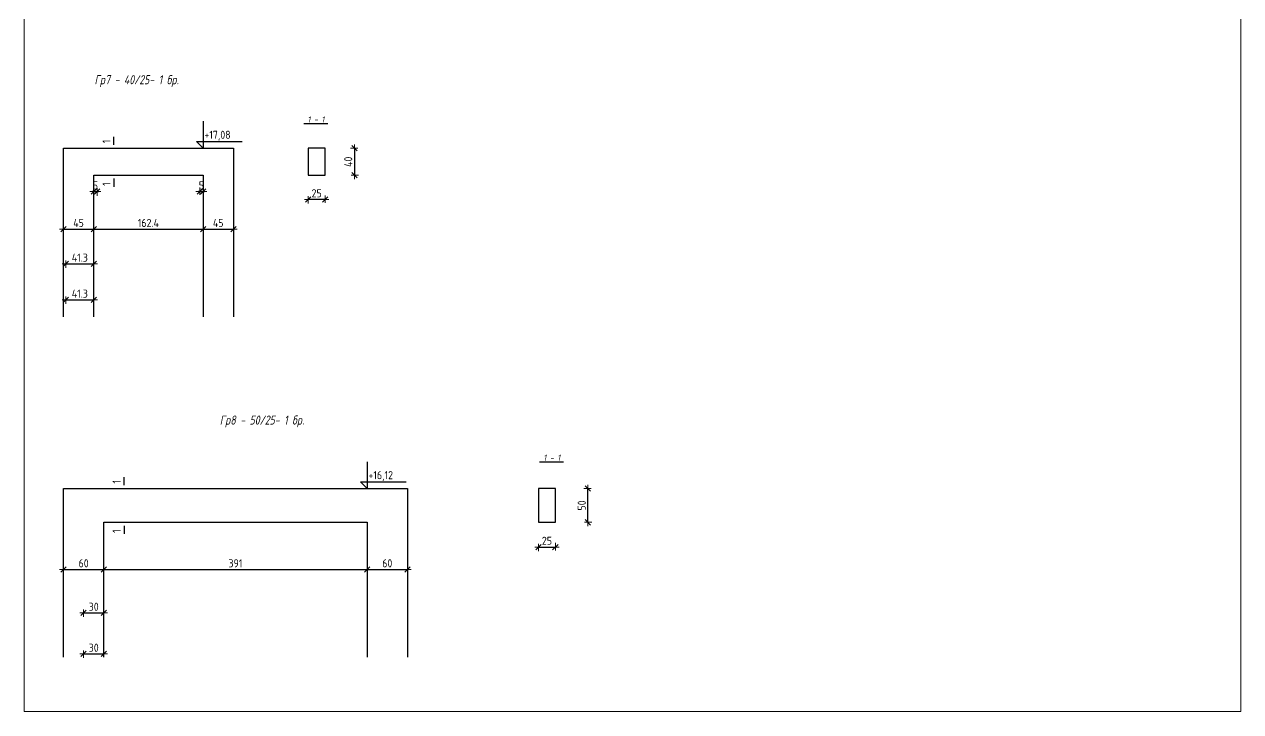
# Model space of a CAD drawing. Header units: centimetres. Extents: x -7166 to 3166, y -7595 to 8142.
# Drawn here: x -7166 to -5359, y -6108 to -5088 of the extents above; entities that cross this region are included whole.
import ezdxf
from ezdxf.enums import TextEntityAlignment as Align

# ---------------------------------------------------------------- set-up
doc = ezdxf.new("R2010")
doc.units = ezdxf.units.CM
doc.layers.add('1K_arm_koti', color=5, linetype='Continuous', lineweight=15)
doc.layers.add('1K_koti_van6ni', color=241, linetype='Continuous', lineweight=13)
for name, color, linetype in [('GRE', 3, 'Continuous'), ('GRETXT', 6, 'Continuous'), ('KTX', 1, 'Continuous'), ('KTXTXT', 4, 'Continuous'), ('RAZ', 3, 'Continuous')]:
    doc.layers.add(name, color=color, linetype=linetype)
doc.styles.add('DIM', font='romans.shx', dxfattribs={"width": 0.85})
doc.styles.add('SWETLI', font='simplex.shx', dxfattribs={"width": 0.75, "oblique": 12})
doc.dimstyles.new('RAZR1', dxfattribs={"dimtxt": 12, "dimasz": 1, "dimexe": 0.3, "dimexo": 0, "dimgap": 0, "dimtad": 0, "dimrnd": 0.1, "dimzin": 14, "dimdsep": 46, "dimtxsty": 'DIM', "dimblk": 'DIM2', "dimcen": 0.09, "dimse1": 1, "dimse2": 1, "dimclrd": 256, "dimclre": 256, "dimclrt": 41, "dimazin": 0, "dimtfac": 2.307692, "dimtix": 1, "dimtmove": 2, "dimatfit": 3, "dimldrblk": 'DIM2', "dimfxl": 0, "dimtvp": 0.769231, "dimtolj": 1, "dimtzin": 14, "dimarcsym": 0})

# ---------------------------------------------------------------- blocks, each defined once
blk = doc.blocks.new('DIM2')
for p, q in [((-5.7, 0), (5.7, 0)), ((4, 4), (-4, -4)), ((0, -5), (0, 6))]:
    blk.add_line(p, q)
blk = doc.blocks.new('*D564')
at = {"layer": '1K_koti_van6ni', "lineweight": -2}
blk.add_line((-7106.5, -5392.3), (-7063.5, -5392.3), dxfattribs=at)
at = {"layer": 'Defpoints', "color": 0}
for p in [(-7107.5, -5272.3), (-7062.5, -5392.3), (-7062.5, -5522.3)]:
    blk.add_point(p, dxfattribs=at)
at = {"layer": '1K_koti_van6ni', "lineweight": -2, "rotation": 180}
blk.add_blockref('DIM2', (-7107.5, -5392.3), dxfattribs=at)
at = {"layer": '1K_koti_van6ni', "lineweight": -2}
blk.add_blockref('DIM2', (-7062.5, -5392.3), dxfattribs=at)
at = {"layer": '1K_koti_van6ni', "color": 41, "insert": (-7085, -5383), "char_height": 12, "attachment_point": 5, "style": 'DIM'}
blk.add_mtext('\\A1;45', dxfattribs=at)
blk = doc.blocks.new('*D565')
at = {"layer": '1K_koti_van6ni', "lineweight": -2}
blk.add_line((-7061.5, -5392.3), (-6901.1, -5392.3), dxfattribs=at)
at = {"layer": 'Defpoints', "color": 0}
for p in [(-6900.1, -5392.3), (-7062.5, -5522.3), (-6900.1, -5522.3)]:
    blk.add_point(p, dxfattribs=at)
at = {"layer": '1K_koti_van6ni', "lineweight": -2, "rotation": 180}
blk.add_blockref('DIM2', (-7062.5, -5392.3), dxfattribs=at)
at = {"layer": '1K_koti_van6ni', "lineweight": -2}
blk.add_blockref('DIM2', (-6900.1, -5392.3), dxfattribs=at)
at = {"layer": '1K_koti_van6ni', "color": 41, "insert": (-6981.3, -5383), "char_height": 12, "attachment_point": 5, "style": 'DIM'}
blk.add_mtext('\\A1;162.4', dxfattribs=at)
blk = doc.blocks.new('*D566')
at = {"layer": '1K_koti_van6ni', "lineweight": -2}
blk.add_line((-6899.1, -5392.3), (-6856.1, -5392.3), dxfattribs=at)
at = {"layer": 'Defpoints', "color": 0}
for p in [(-6855.1, -5392.3), (-6900.1, -5522.3), (-6855.1, -5522.3)]:
    blk.add_point(p, dxfattribs=at)
at = {"layer": '1K_koti_van6ni', "lineweight": -2, "rotation": 180}
blk.add_blockref('DIM2', (-6900.1, -5392.3), dxfattribs=at)
at = {"layer": '1K_koti_van6ni', "lineweight": -2}
blk.add_blockref('DIM2', (-6855.1, -5392.3), dxfattribs=at)
at = {"layer": '1K_koti_van6ni', "color": 41, "insert": (-6877.6, -5383), "char_height": 12, "attachment_point": 5, "style": 'DIM'}
blk.add_mtext('\\A1;45', dxfattribs=at)
blk = doc.blocks.new('*D567')
at = {"layer": '1K_arm_koti', "lineweight": -2}
blk.add_line((-6675.3, -5273.3), (-6675.3, -5311.3), dxfattribs=at)
at = {"layer": 'Defpoints', "color": 0}
for p in [(-6718.9, -5272.3), (-6718.9, -5312.3), (-6675.3, -5312.3)]:
    blk.add_point(p, dxfattribs=at)
at = {"layer": '1K_arm_koti', "lineweight": -2}
for p, rotation in [((-6675.3, -5272.3), 90), ((-6675.3, -5312.3), 270)]:
    blk.add_blockref('DIM2', p, dxfattribs=dict(at, rotation=rotation))
at = {"layer": '1K_arm_koti', "color": 41, "insert": (-6684.5, -5292.3), "char_height": 12, "attachment_point": 5, "rotation": 90, "style": 'DIM'}
blk.add_mtext('\\A1;40', dxfattribs=at)
blk = doc.blocks.new('*D568')
at = {"layer": '1K_arm_koti', "lineweight": -2}
blk.add_line((-6719.9, -5348.2), (-6742.9, -5348.2), dxfattribs=at)
at = {"layer": 'Defpoints', "color": 0}
for p in [(-6743.9, -5312.3), (-6718.9, -5312.3), (-6743.9, -5348.2)]:
    blk.add_point(p, dxfattribs=at)
at = {"layer": '1K_arm_koti', "lineweight": -2, "rotation": 180}
blk.add_blockref('DIM2', (-6743.9, -5348.2), dxfattribs=at)
at = {"layer": '1K_arm_koti', "lineweight": -2}
blk.add_blockref('DIM2', (-6718.9, -5348.2), dxfattribs=at)
at = {"layer": '1K_arm_koti', "color": 41, "insert": (-6731.4, -5339), "char_height": 12, "attachment_point": 5, "style": 'DIM'}
blk.add_mtext('\\A1;25', dxfattribs=at)
blk = doc.blocks.new('*D571')
at = {"layer": '1K_arm_koti', "lineweight": -2}
for p, q in [((-7063.5, -5336.6), (-7064.5, -5336.6)), ((-7062.5, -5336.6), (-7057.5, -5336.6)), ((-7056.5, -5336.6), (-7055.5, -5336.6))]:
    blk.add_line(p, q, dxfattribs=at)
at = {"layer": 'Defpoints', "color": 0}
for p in [(-7057.5, -5310.8), (-7062.5, -5312.3), (-7057.5, -5336.6)]:
    blk.add_point(p, dxfattribs=at)
at = {"layer": '1K_arm_koti', "lineweight": -2}
blk.add_blockref('DIM2', (-7062.5, -5336.6), dxfattribs=at)
at = {"layer": '1K_arm_koti', "lineweight": -2, "rotation": 180}
blk.add_blockref('DIM2', (-7057.5, -5336.6), dxfattribs=at)
at = {"layer": '1K_arm_koti', "color": 41, "insert": (-7060, -5327.4), "char_height": 12, "attachment_point": 5, "style": 'DIM'}
blk.add_mtext('\\A1;5', dxfattribs=at)
blk = doc.blocks.new('*D572')
at = {"layer": '1K_arm_koti', "lineweight": -2}
for p, q in [((-6906.1, -5336.6), (-6907.1, -5336.6)), ((-6905.1, -5336.6), (-6900.1, -5336.6)), ((-6899.1, -5336.6), (-6898.1, -5336.6))]:
    blk.add_line(p, q, dxfattribs=at)
at = {"layer": 'Defpoints', "color": 0}
for p in [(-6905.1, -5310.8), (-6900.1, -5312.3), (-6900.1, -5336.6)]:
    blk.add_point(p, dxfattribs=at)
at = {"layer": '1K_arm_koti', "lineweight": -2}
blk.add_blockref('DIM2', (-6905.1, -5336.6), dxfattribs=at)
at = {"layer": '1K_arm_koti', "lineweight": -2, "rotation": 180}
blk.add_blockref('DIM2', (-6900.1, -5336.6), dxfattribs=at)
at = {"layer": '1K_arm_koti', "color": 41, "insert": (-6902.6, -5327.4), "char_height": 12, "attachment_point": 5, "style": 'DIM'}
blk.add_mtext('\\A1;5', dxfattribs=at)
blk = doc.blocks.new('*D573')
at = {"layer": '1K_arm_koti', "lineweight": -2}
blk.add_line((-7102.8, -5443.8), (-7063.5, -5443.8), dxfattribs=at)
at = {"layer": 'Defpoints', "color": 0}
for p in [(-7103.8, -5421.6), (-7062.5, -5421.6), (-7062.5, -5443.8)]:
    blk.add_point(p, dxfattribs=at)
at = {"layer": '1K_arm_koti', "lineweight": -2, "rotation": 180}
blk.add_blockref('DIM2', (-7103.8, -5443.8), dxfattribs=at)
at = {"layer": '1K_arm_koti', "lineweight": -2}
blk.add_blockref('DIM2', (-7062.5, -5443.8), dxfattribs=at)
at = {"layer": '1K_arm_koti', "color": 41, "insert": (-7083.1, -5434.5), "char_height": 12, "attachment_point": 5, "style": 'DIM'}
blk.add_mtext('\\A1;41.3', dxfattribs=at)
blk = doc.blocks.new('*D574')
at = {"layer": '1K_arm_koti', "lineweight": -2}
blk.add_line((-7102.8, -5497.1), (-7063.5, -5497.1), dxfattribs=at)
at = {"layer": 'Defpoints', "color": 0}
for p in [(-7103.8, -5478.8), (-7062.5, -5478.8), (-7062.5, -5497.1)]:
    blk.add_point(p, dxfattribs=at)
at = {"layer": '1K_arm_koti', "lineweight": -2}
blk.add_blockref('DIM2', (-7062.5, -5497.1), dxfattribs=at)
at = {"layer": '1K_arm_koti', "lineweight": -2, "rotation": 180}
blk.add_blockref('DIM2', (-7103.8, -5497.1), dxfattribs=at)
at = {"layer": '1K_arm_koti', "color": 41, "insert": (-7083.1, -5487.9), "char_height": 12, "attachment_point": 5, "style": 'DIM'}
blk.add_mtext('\\A1;41.3', dxfattribs=at)
blk = doc.blocks.new('*D575')
at = {"layer": '1K_koti_van6ni', "lineweight": -2}
blk.add_line((-7106.5, -5897.3), (-7048.5, -5897.3), dxfattribs=at)
at = {"layer": 'Defpoints', "color": 0}
for p in [(-7107.5, -5777.3), (-7047.5, -5897.3), (-7047.5, -6027.3)]:
    blk.add_point(p, dxfattribs=at)
at = {"layer": '1K_koti_van6ni', "lineweight": -2, "rotation": 180}
blk.add_blockref('DIM2', (-7107.5, -5897.3), dxfattribs=at)
at = {"layer": '1K_koti_van6ni', "lineweight": -2}
blk.add_blockref('DIM2', (-7047.5, -5897.3), dxfattribs=at)
at = {"layer": '1K_koti_van6ni', "color": 41, "insert": (-7077.5, -5888.1), "char_height": 12, "attachment_point": 5, "style": 'DIM'}
blk.add_mtext('\\A1;60', dxfattribs=at)
blk = doc.blocks.new('*D576')
at = {"layer": '1K_koti_van6ni', "lineweight": -2}
blk.add_line((-7046.5, -5897.3), (-6657.5, -5897.3), dxfattribs=at)
at = {"layer": 'Defpoints', "color": 0}
for p in [(-6656.5, -5897.3), (-7047.5, -6027.3), (-6656.5, -6027.3)]:
    blk.add_point(p, dxfattribs=at)
at = {"layer": '1K_koti_van6ni', "lineweight": -2, "rotation": 180}
blk.add_blockref('DIM2', (-7047.5, -5897.3), dxfattribs=at)
at = {"layer": '1K_koti_van6ni', "lineweight": -2}
blk.add_blockref('DIM2', (-6656.5, -5897.3), dxfattribs=at)
at = {"layer": '1K_koti_van6ni', "color": 41, "insert": (-6852, -5888.1), "char_height": 12, "attachment_point": 5, "style": 'DIM'}
blk.add_mtext('\\A1;391', dxfattribs=at)
blk = doc.blocks.new('*D577')
at = {"layer": '1K_koti_van6ni', "lineweight": -2}
blk.add_line((-6655.5, -5897.3), (-6597.5, -5897.3), dxfattribs=at)
at = {"layer": 'Defpoints', "color": 0}
for p in [(-6596.5, -5897.3), (-6656.5, -6027.3), (-6596.5, -6027.3)]:
    blk.add_point(p, dxfattribs=at)
at = {"layer": '1K_koti_van6ni', "lineweight": -2, "rotation": 180}
blk.add_blockref('DIM2', (-6656.5, -5897.3), dxfattribs=at)
at = {"layer": '1K_koti_van6ni', "lineweight": -2}
blk.add_blockref('DIM2', (-6596.5, -5897.3), dxfattribs=at)
at = {"layer": '1K_koti_van6ni', "color": 41, "insert": (-6626.5, -5888.1), "char_height": 12, "attachment_point": 5, "style": 'DIM'}
blk.add_mtext('\\A1;60', dxfattribs=at)
blk = doc.blocks.new('*D578')
at = {"layer": '1K_arm_koti', "lineweight": -2}
blk.add_line((-6328.5, -5826.3), (-6328.5, -5778.3), dxfattribs=at)
at = {"layer": 'Defpoints', "color": 0}
for p in [(-6376.9, -5777.3), (-6328.5, -5777.3), (-6376.9, -5827.3)]:
    blk.add_point(p, dxfattribs=at)
at = {"layer": '1K_arm_koti', "lineweight": -2}
for p, rotation in [((-6328.5, -5777.3), 90), ((-6328.5, -5827.3), 270)]:
    blk.add_blockref('DIM2', p, dxfattribs=dict(at, rotation=rotation))
at = {"layer": '1K_arm_koti', "color": 41, "insert": (-6337.7, -5802.3), "char_height": 12, "attachment_point": 5, "rotation": 90, "style": 'DIM'}
blk.add_mtext('\\A1;50', dxfattribs=at)
blk = doc.blocks.new('*D579')
at = {"layer": '1K_arm_koti', "lineweight": -2}
blk.add_line((-6400.9, -5864), (-6377.9, -5864), dxfattribs=at)
at = {"layer": 'Defpoints', "color": 0}
for p in [(-6401.9, -5827.3), (-6376.9, -5827.3), (-6376.9, -5864)]:
    blk.add_point(p, dxfattribs=at)
at = {"layer": '1K_arm_koti', "lineweight": -2, "rotation": 180}
blk.add_blockref('DIM2', (-6401.9, -5864), dxfattribs=at)
at = {"layer": '1K_arm_koti', "lineweight": -2}
blk.add_blockref('DIM2', (-6376.9, -5864), dxfattribs=at)
at = {"layer": '1K_arm_koti', "color": 41, "insert": (-6389.4, -5854.7), "char_height": 12, "attachment_point": 5, "style": 'DIM'}
blk.add_mtext('\\A1;25', dxfattribs=at)
blk = doc.blocks.new('*D580')
at = {"layer": '1K_arm_koti', "lineweight": -2}
blk.add_line((-7076.5, -5961.8), (-7048.5, -5961.8), dxfattribs=at)
at = {"layer": 'Defpoints', "color": 0}
for p in [(-7077.5, -5935.3), (-7047.5, -5935.3), (-7047.5, -5961.8)]:
    blk.add_point(p, dxfattribs=at)
at = {"layer": '1K_arm_koti', "lineweight": -2, "rotation": 180}
blk.add_blockref('DIM2', (-7077.5, -5961.8), dxfattribs=at)
at = {"layer": '1K_arm_koti', "lineweight": -2}
blk.add_blockref('DIM2', (-7047.5, -5961.8), dxfattribs=at)
at = {"layer": '1K_arm_koti', "color": 41, "insert": (-7062.5, -5952.6), "char_height": 12, "attachment_point": 5, "style": 'DIM'}
blk.add_mtext('\\A1;30', dxfattribs=at)
blk = doc.blocks.new('*D581')
at = {"layer": '1K_arm_koti', "lineweight": -2}
blk.add_line((-7076.5, -6022.6), (-7048.5, -6022.6), dxfattribs=at)
at = {"layer": 'Defpoints', "color": 0}
for p in [(-7077.5, -6003.8), (-7047.5, -6003.8), (-7047.5, -6022.6)]:
    blk.add_point(p, dxfattribs=at)
at = {"layer": '1K_arm_koti', "lineweight": -2, "rotation": 180}
blk.add_blockref('DIM2', (-7077.5, -6022.6), dxfattribs=at)
at = {"layer": '1K_arm_koti', "lineweight": -2}
blk.add_blockref('DIM2', (-7047.5, -6022.6), dxfattribs=at)
at = {"layer": '1K_arm_koti', "color": 41, "insert": (-7062.5, -6013.4), "char_height": 12, "attachment_point": 5, "style": 'DIM'}
blk.add_mtext('\\A1;30', dxfattribs=at)

msp = doc.modelspace()

# ---------------------------------------------------------------- linework, layer by layer
at = {"layer": '1K_arm_koti'}
msp.add_lwpolyline([(-7165.554, -2030.582), (-5359.078, -2030.582), (-5359.078, -6108.268), (-7165.554, -6108.268)], close=True, dxfattribs=at)
at = {"layer": 'GRE'}
for points in [[(-7107.472, -5522.279), (-7107.472, -5272.279), (-6855.091, -5272.279), (-6855.091, -5522.279)], [(-7062.472, -5522.279), (-7062.472, -5312.279), (-6900.091, -5312.279), (-6900.091, -5522.279)], [(-7107.472, -6027.331), (-7107.472, -5777.331), (-6596.472, -5777.331), (-6596.472, -6027.331)], [(-7047.472, -6027.331), (-7047.472, -5827.331), (-6656.472, -5827.331), (-6656.472, -6027.331)]]:
    msp.add_lwpolyline(points, dxfattribs=at)
for points in [[(-6743.867, -5312.279), (-6718.867, -5312.279), (-6718.867, -5272.279), (-6743.867, -5272.279)], [(-6401.879, -5827.331), (-6376.879, -5827.331), (-6376.879, -5777.331), (-6401.879, -5777.331)]]:
    msp.add_lwpolyline(points, close=True, dxfattribs=at)
at = {"layer": 'KTX'}
for p, q in [((-7032.472, -5267.279), (-7032.472, -5255.279)), ((-7032.472, -5317.279), (-7032.472, -5329.279)), ((-7017.472, -5772.331), (-7017.472, -5760.331)), ((-7017.472, -5832.331), (-7017.472, -5844.331))]:
    msp.add_line(p, q, dxfattribs=at)
for points in [[(-6900.091, -5232.279), (-6900.091, -5272.279), (-6910.091, -5262.279), (-6842.091, -5262.279)], [(-6656.472, -5737.331), (-6656.472, -5777.331), (-6666.472, -5767.331), (-6598.472, -5767.331)]]:
    msp.add_lwpolyline(points, dxfattribs=at)

# ---------------------------------------------------------------- texts
at = {"layer": 'GRETXT', "style": 'SWETLI', "oblique": 12, "width": 0.75}
for s, p in [('Гp7 - 40/25- 1 бp.', (-7061.282, -5177.279)), ('Гp8 - 50/25- 1 бp.', (-6875.239, -5682.331))]:
    msp.add_text(s, height=13.5, dxfattribs=at).set_placement(p)
at = {"layer": 'KTXTXT', "style": 'DIM', "width": 0.85}
for s, p in [('+17,08', (-6898.091, -5258.279)), ('+16,12', (-6654.472, -5763.331))]:
    msp.add_text(s, height=12, dxfattribs=at).set_placement(p)
for p in [(-7037.472, -5264.779), (-7037.472, -5328.036), (-7022.472, -5769.831), (-7022.472, -5843.088)]:
    msp.add_text('1', height=12, rotation=90, dxfattribs=at).set_placement(p)
at = {"layer": 'RAZ', "style": 'SWETLI', "oblique": 12, "width": 0.75}
for p in [(-6732.387, -5229.429), (-6382.018, -5731.275)]:
    msp.add_text('%%u 1 - 1 ', height=9, dxfattribs=at).set_placement(p, align=Align.MIDDLE)

# ---------------------------------------------------------------- dimensions: what is measured, and where the dimension line sits
at = {"layer": '1K_arm_koti'}
for base, p1, p2, picture, middle in [((-6675.261, -5312.279), (-6718.867, -5272.279), (-6718.867, -5312.279), '*D567', (-6684.492, -5292.279)), ((-6328.495, -5777.331), (-6376.879, -5827.331), (-6376.879, -5777.331), '*D578', (-6337.725, -5802.331))]:
    dim = msp.add_linear_dim(base=base, p1=p1, p2=p2, angle=90, dimstyle='RAZR1', dxfattribs=at)
    dim.commit()
    dim.dimension.update_dxf_attribs({"geometry": picture, "text_midpoint": middle})
for base, p1, p2, picture, middle in [((-7057.472, -5336.589), (-7062.472, -5312.279), (-7057.472, -5310.779), '*D571', (-7059.972, -5327.358)), ((-6900.091, -5336.589), (-6905.091, -5310.779), (-6900.091, -5312.279), '*D572', (-6902.591, -5327.358)), ((-7062.472, -5443.772), (-7103.782, -5421.594), (-7062.472, -5421.594), '*D573', (-7083.127, -5434.542)), ((-7062.472, -5497.146), (-7103.782, -5478.836), (-7062.472, -5478.836), '*D574', (-7083.127, -5487.916)), ((-6376.879, -5863.969), (-6401.879, -5827.331), (-6376.879, -5827.331), '*D579', (-6389.379, -5854.738)), ((-7047.472, -5961.848), (-7077.472, -5935.259), (-7047.472, -5935.259), '*D580', (-7062.472, -5952.617)), ((-7047.472, -6022.612), (-7077.472, -6003.827), (-7047.472, -6003.827), '*D581', (-7062.472, -6013.381))]:
    dim = msp.add_linear_dim(base=base, p1=p1, p2=p2, dimstyle='RAZR1', dxfattribs=at)
    dim.commit()
    dim.dimension.update_dxf_attribs({"geometry": picture, "text_midpoint": middle})
dim = msp.add_aligned_dim(p1=(-6718.867, -5312.279), p2=(-6743.867, -5312.279), distance=35.957, dimstyle='RAZR1', dxfattribs=at)
dim.commit()
dim.dimension.update_dxf_attribs({"geometry": '*D568', "text_midpoint": (-6731.367, -5339.004)})
at = {"layer": '1K_koti_van6ni'}
for base, p1, p2, picture, middle in [((-7062.472, -5392.279), (-7107.472, -5272.279), (-7062.472, -5522.279), '*D564', (-7084.972, -5383.048)), ((-6900.091, -5392.279), (-7062.472, -5522.279), (-6900.091, -5522.279), '*D565', (-6981.282, -5383.048)), ((-6855.091, -5392.279), (-6900.091, -5522.279), (-6855.091, -5522.279), '*D566', (-6877.591, -5383.048)), ((-7047.472, -5897.331), (-7107.472, -5777.331), (-7047.472, -6027.331), '*D575', (-7077.472, -5888.1)), ((-6656.472, -5897.331), (-7047.472, -6027.331), (-6656.472, -6027.331), '*D576', (-6851.972, -5888.1)), ((-6596.472, -5897.331), (-6656.472, -6027.331), (-6596.472, -6027.331), '*D577', (-6626.472, -5888.1))]:
    dim = msp.add_linear_dim(base=base, p1=p1, p2=p2, dimstyle='RAZR1', dxfattribs=at)
    dim.commit()
    dim.dimension.update_dxf_attribs({"geometry": picture, "text_midpoint": middle})

doc.saveas('drawing.dxf')
